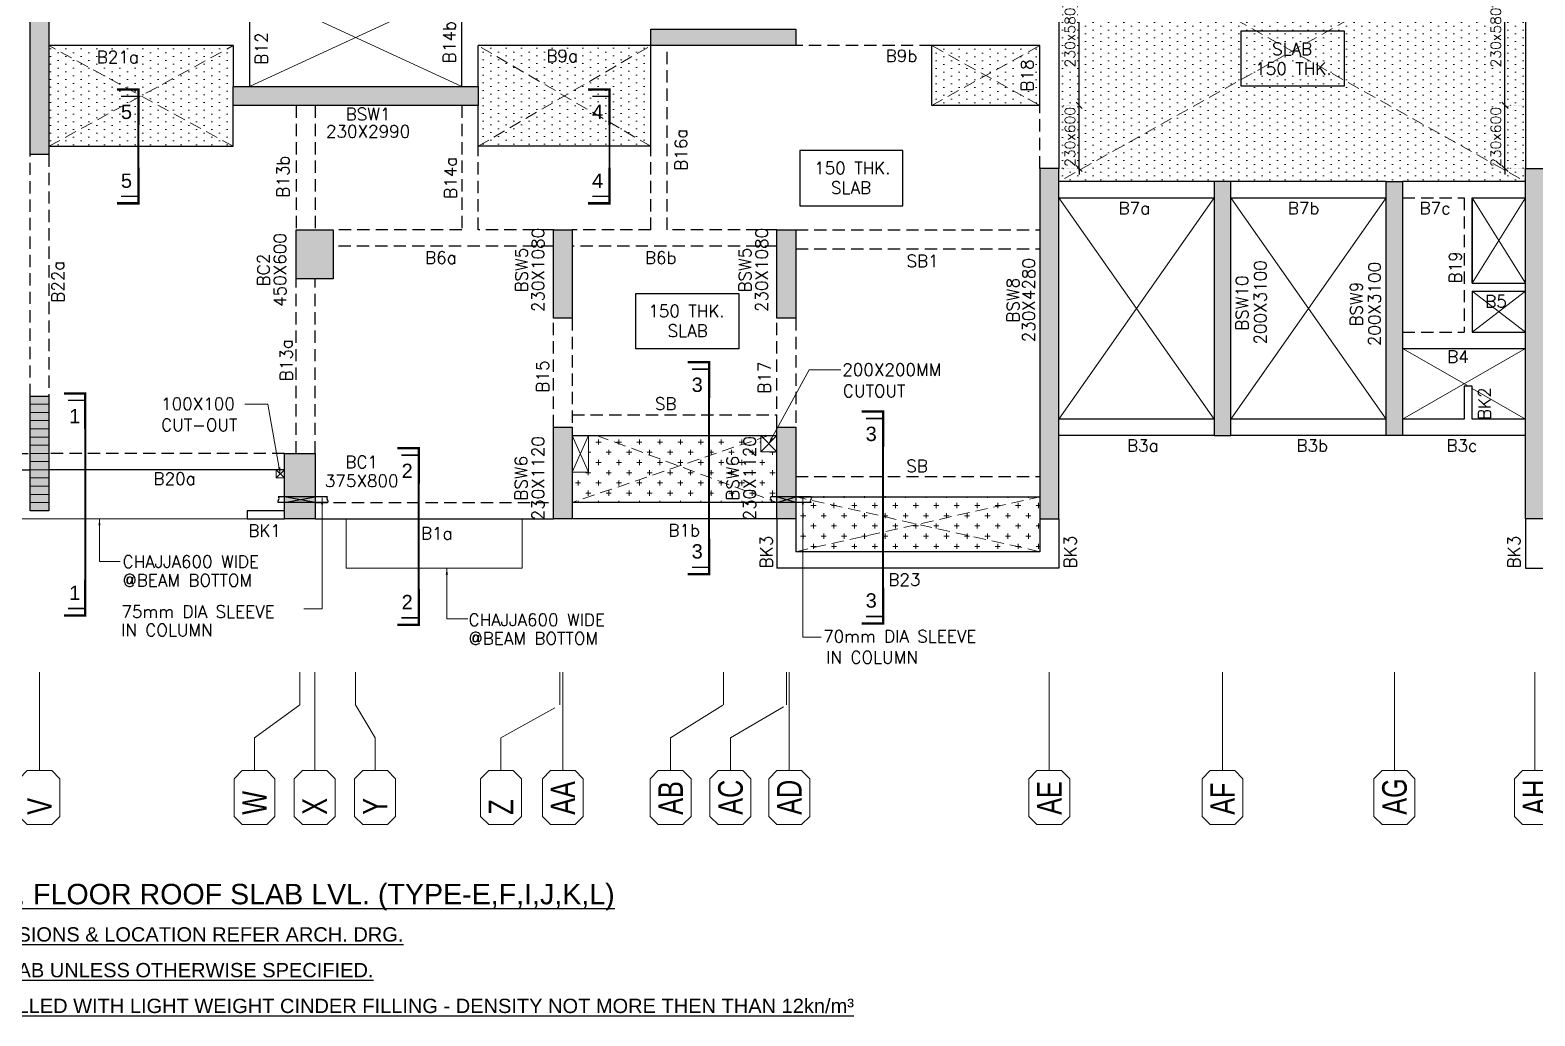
# Model space of a CAD drawing. Header units: inches. Extents: x 733929 to 798320, y 241462 to 287086.
# Drawn here: x 767060 to 785435, y 264523 to 276562 of the extents above; entities that cross this region are included whole.
import ezdxf
from ezdxf.enums import TextEntityAlignment as Align

# ---------------------------------------------------------------- set-up
doc = ezdxf.new("R2010")
doc.units = ezdxf.units.IN
doc.header["$LTSCALE"] = 600
doc.header["$MEASUREMENT"] = 0
for name, pattern in [('CENTER', [2, 1.25, -0.25, 0.25, -0.25]), ('CONTINOUS', [0]), ('DOT', [0.25, 0, -0.25]), ('HIDDEN', [0.375, 0.25, -0.125]), ('TYPE-A$0$DASHED2', [0.375, 0.25, -0.125])]:
    doc.linetypes.add(name, pattern=pattern)
for name, color, linetype in [('B-100X600', 53, 'Continuous'), ('B-100X750', 6, 'Continuous'), ('B-200X450', 212, 'Continuous'), ('B-200X580', 142, 'HIDDEN'), ('B-200X600', 62, 'HIDDEN'), ('B-200x750', 141, 'HIDDEN'), ('B-230X580', 134, 'HIDDEN'), ('B-230X600', 203, 'Continuous'), ('B-230x750', 52, 'HIDDEN'), ('B-250XAS PER DETAIL', 13, 'Continuous'), ('B-SB', 44, 'Continuous'), ('REBARS', 10, 'Continuous'), ('S TEXT', 7, 'Continuous'), ('S-COL. NO.  COP', 1, 'Continuous'), ('S-COLUMN', 1, 'Continuous'), ('S-LEGEND', 7, 'Continuous'), ('S-SEC. MARK', 213, 'Continuous'), ('S-SLAB LINE', 30, 'Continuous'), ('S-SLAB NO.', 42, 'Continuous'), ('S-SLAB R.F. DIM', 2, 'Continuous'), ('S-SLEEVE', 1, 'Continuous'), ('S-TEXT.', 7, 'Continuous'), ('TYPE-A&B_FINAL UNIT PLAN$0$ELE-6', 8, 'Continuous')]:
    doc.layers.add(name, color=color, linetype=linetype)
doc.layers.add('CENTER LINE', color=7, linetype='CENTER', lineweight=5, true_color=0x8b4646)
for name, color, linetype, lineweight in [('DIM', 9, 'Continuous', 25), ('du-bm nos mrk', 6, 'Continuous', 15), ('R.C.C. WALL', 4, 'Continuous', 35), ('S-COL-HATCH', 8, 'Continuous', 15), ('S-CUT-OUT', 3, 'CONTINOUS', 18), ('S-PROJECTION', 171, 'CONTINOUS', 18), ('S-SUNK', 8, 'Continuous', 15), ('TYPE-A$0$BEAMS', 137, 'TYPE-A$0$DASHED2', 0)]:
    doc.layers.add(name, color=color, linetype=linetype, lineweight=lineweight)
doc.styles.add('ARIAL', font='arial.ttf')
doc.styles.add('MA', font='romans.shx', dxfattribs={"width": 0.8})
doc.styles.add('Roman', font='romans')
doc.styles.add('romans', font='romans.shx')
doc.styles.add('ROMANSE', font='romans.shx')
doc.styles.add('SANSSERIF', font='arial.ttf')
doc.styles.add('SWISS', font='swisscl.ttf')
doc.dimstyles.new('du-100', dxfattribs={"dimtxt": 250, "dimasz": 80, "dimexe": 1, "dimexo": 1, "dimgap": 25, "dimtad": 1, "dimdec": 0, "dimzin": 3, "dimdsep": 46, "dimtxsty": 'MA', "dimblk": '100', "dimcen": 1, "dimdle": 1, "dimclrd": 2, "dimclre": 2, "dimclrt": 256, "dimadec": 0, "dimazin": 1, "dimtfac": 1, "dimtdec": 0, "dimtofl": 0, "dimtmove": 0, "dimatfit": 0, "dimfxl": 0, "dimfxlon": 1, "dimtolj": 1, "dimlwd": 15, "dimlwe": 9, "dimarcsym": 0})
doc.dimstyles.new('VISHAL', dxfattribs={"dimtxt": 230, "dimasz": 100, "dimexe": 0, "dimexo": 0, "dimgap": 25, "dimtad": 1, "dimdec": 0, "dimdsep": 46, "dimtxsty": 'romans', "dimblk": 'OBLIQUE', "dimcen": -225, "dimdle": 25, "dimclrd": 256, "dimclre": 256, "dimclrt": 7, "dimadec": 8, "dimazin": 1, "dimtfac": 1, "dimtdec": 0, "dimtix": 1, "dimtmove": 1, "dimatfit": 0, "dimfxl": 50, "dimfxlon": 1, "dimlwd": -1, "dimlwe": -1, "dimarcsym": 1})

# ---------------------------------------------------------------- blocks, each defined once
blk = doc.blocks.new('*U31')
at = {"color": 0}
for p, q in [((0, -400), (0, 0)), ((0, -800), (0, -400)), ((0, -1200), (0, -800))]:
    blk.add_line(p, q, dxfattribs=at)
blk.add_lwpolyline([(-150, -1200), (-250, -1300), (-250, -1761), (-150, -1861), (150, -1861), (250, -1761), (250, -1300), (150, -1200)], close=True, dxfattribs=at)
at = {"color": 7, "ltscale": 650, "style": 'SWISS'}
blk.add_attdef('1', (150, -1826), '', height=300, rotation=90, dxfattribs=at)
blk = doc.blocks.new('*U40')
at = {"color": 0}
for p, q in [((0, -400), (0, 0)), ((-683, -800), (0, -400)), ((-683, -1200), (-683, -800))]:
    blk.add_line(p, q, dxfattribs=at)
blk.add_lwpolyline([(-833, -1200), (-933, -1300), (-933, -1761), (-833, -1861), (-533, -1861), (-433, -1761), (-433, -1300), (-533, -1200)], close=True, dxfattribs=at)
at = {"color": 7, "ltscale": 650, "style": 'SWISS'}
blk.add_attdef('1', (-533, -1826), '', height=300, rotation=90, dxfattribs=at)
blk = doc.blocks.new('*U41')
at = {"color": 0}
for p, q in [((0, -400), (0, 0)), ((-644, -800), (0, -400)), ((-644, -1200), (-644, -800))]:
    blk.add_line(p, q, dxfattribs=at)
blk.add_lwpolyline([(-794, -1200), (-894, -1300), (-894, -1761), (-794, -1861), (-494, -1861), (-394, -1761), (-394, -1300), (-494, -1200)], close=True, dxfattribs=at)
at = {"color": 7, "ltscale": 650, "style": 'SWISS'}
blk.add_attdef('1', (-494, -1826), '', height=300, rotation=90, dxfattribs=at)
blk = doc.blocks.new('*U32')
at = {"color": 0}
for p, q in [((0, -400), (0, 0)), ((-553, -800), (0, -400)), ((-553, -1200), (-553, -800))]:
    blk.add_line(p, q, dxfattribs=at)
blk.add_lwpolyline([(-703, -1200), (-803, -1300), (-803, -1761), (-703, -1861), (-403, -1861), (-303, -1761), (-303, -1300), (-403, -1200)], close=True, dxfattribs=at)
at = {"color": 7, "ltscale": 650, "style": 'SWISS'}
blk.add_attdef('1', (-403, -1826), '', height=300, rotation=90, dxfattribs=at)
blk = doc.blocks.new('*U33')
at = {"color": 0}
for p, q in [((0, -400), (0, 0)), ((238, -800), (0, -400)), ((238, -1200), (238, -800))]:
    blk.add_line(p, q, dxfattribs=at)
blk.add_lwpolyline([(88, -1200), (-12, -1300), (-12, -1761), (88, -1861), (388, -1861), (488, -1761), (488, -1300), (388, -1200)], close=True, dxfattribs=at)
at = {"color": 7, "ltscale": 650, "style": 'SWISS'}
blk.add_attdef('1', (388, -1826), '', height=300, rotation=90, dxfattribs=at)
blk = doc.blocks.new('*U34')
at = {"color": 0}
for p, q in [((0, -400), (0, 0)), ((-720, -800), (0, -400)), ((-720, -1200), (-720, -800))]:
    blk.add_line(p, q, dxfattribs=at)
blk.add_lwpolyline([(-870, -1200), (-970, -1300), (-970, -1761), (-870, -1861), (-570, -1861), (-470, -1761), (-470, -1300), (-570, -1200)], close=True, dxfattribs=at)
at = {"color": 7, "ltscale": 650, "style": 'SWISS'}
blk.add_attdef('1', (-570, -1826), '', height=300, rotation=90, dxfattribs=at)
blk = doc.blocks.new('TOWER A&B C.L.LVL & NO-X')
at = {"layer": 'CENTER LINE', "color": 2, "ltscale": 1250}
for name, p, values in [('*U31', (30665, 0), {'1': ' V'}), ('*U32', (33843, 0), {'1': ' W'}), ('*U31', (34025, 0), {'1': ' X'}), ('*U34', (37020, 0), {'1': ' Z'}), ('*U31', (37055, 0), {'1': ' AA'}), ('*U41', (39015, 0), {'1': ' AB'}), ('*U40', (39785, 0), {'1': ' AC'}), ('*U31', (39820, 0), {'1': ' AD'}), ('*U31', (42995, 0), {'1': ' AE'}), ('*U31', (45110, 0), {'1': ' AF'}), ('*U31', (48925, 0), {'1': ' AH'}), ('*U33', (34525, 0), {'1': ' Y'}), ('*U31', (47210, 0), {'1': ' AG'})]:
    blk.add_blockref(name, p, dxfattribs=at).add_auto_attribs(values)
blk = doc.blocks.new('_Oblique')
at = {"color": 0, "linetype": 'ByBlock', "lineweight": -2}
blk.add_line((-0.5, -0.5), (0.5, 0.5), dxfattribs=at)
blk = doc.blocks.new('*D258')
at = {"layer": 'Defpoints', "color": 0, "transparency": 16777216}
for p in [(785069, 275642), (785320, 275642), (785320, 274872)]:
    blk.add_point(p, dxfattribs=at)
at = {"layer": 'S-SLAB R.F. DIM', "linetype": 'Continuous', "ltscale": 0.1, "transparency": 16777216}
for p, q in [((785069, 275642), (785069, 275717)), ((785069, 274847), (785069, 275667)), ((785069, 274872), (785069, 274797))]:
    blk.add_line(p, q, dxfattribs=at)
at = {"layer": 'S-SLAB R.F. DIM', "linetype": 'DOT', "ltscale": 0.1, "transparency": 16777216}
for p, q in [((785320, 275642), (785069, 275642)), ((785320, 274872), (785069, 274872))]:
    blk.add_line(p, q, dxfattribs=at)
at = {"layer": 'S-SLAB R.F. DIM', "linetype": 'ByBlock', "transparency": 16777216, "xscale": 75, "yscale": 75, "zscale": 75}
for p, rotation in [((785069, 275642), 269.9999999999654), ((785069, 274872), 89.99999999996535)]:
    blk.add_blockref('_Oblique', p, dxfattribs=dict(at, rotation=rotation))
at = {"layer": 'S-SLAB R.F. DIM', "color": 7, "transparency": 16777216, "insert": (784957, 275257), "char_height": 125, "attachment_point": 5, "rotation": 90, "style": 'romans'}
blk.add_mtext('230x600', dxfattribs=at)
blk = doc.blocks.new('*D259')
at = {"layer": 'Defpoints', "color": 0, "transparency": 16777216}
for p in [(785069, 277302), (785320, 277302), (785320, 275642)]:
    blk.add_point(p, dxfattribs=at)
at = {"layer": 'S-SLAB R.F. DIM', "linetype": 'Continuous', "ltscale": 0.1, "transparency": 16777216}
blk.add_line((785069, 275617), (785069, 277327), dxfattribs=at)
at = {"layer": 'S-SLAB R.F. DIM', "linetype": 'DOT', "ltscale": 0.1, "transparency": 16777216}
for p, q in [((785320, 277302), (785069, 277302)), ((785320, 275642), (785069, 275642))]:
    blk.add_line(p, q, dxfattribs=at)
at = {"layer": 'S-SLAB R.F. DIM', "linetype": 'ByBlock', "transparency": 16777216, "xscale": 75, "yscale": 75, "zscale": 75}
for p, rotation in [((785069, 277302), 89.99999999997588), ((785069, 275642), 269.9999999999759)]:
    blk.add_blockref('_Oblique', p, dxfattribs=dict(at, rotation=rotation))
at = {"layer": 'S-SLAB R.F. DIM', "color": 7, "transparency": 16777216, "insert": (784957, 276472), "char_height": 125, "attachment_point": 5, "rotation": 90, "style": 'romans'}
blk.add_mtext('230x580', dxfattribs=at)
blk = doc.blocks.new('100')
at = {"layer": 'DIM', "color": 2}
for p, q in [((1.5, 0), (-1.5, 0)), ((1.06, 1.06), (-1.06, -1.06)), ((0, -1.5), (0, 1.5))]:
    blk.add_line(p, q, dxfattribs=at)
blk = doc.blocks.new('*D273')
at = {"layer": 'Defpoints', "color": 0, "transparency": 16777216}
for p in [(779620, 275642), (779870, 275642), (779620, 274872)]:
    blk.add_point(p, dxfattribs=at)
at = {"layer": 'S-SLAB R.F. DIM', "linetype": 'DOT', "ltscale": 0.1, "transparency": 16777216}
for p, q in [((779620, 275642), (779870, 275642)), ((779620, 274872), (779870, 274872))]:
    blk.add_line(p, q, dxfattribs=at)
at = {"layer": 'S-SLAB R.F. DIM', "linetype": 'Continuous', "ltscale": 0.1, "transparency": 16777216}
for p, q in [((779870, 275642), (779870, 275717)), ((779870, 274847), (779870, 275667)), ((779870, 274872), (779870, 274797))]:
    blk.add_line(p, q, dxfattribs=at)
at = {"layer": 'S-SLAB R.F. DIM', "linetype": 'ByBlock', "transparency": 16777216, "xscale": 75, "yscale": 75, "zscale": 75}
for p, rotation in [((779870, 275642), 270.0000000001386), ((779870, 274872), 90.0000000001386)]:
    blk.add_blockref('_Oblique', p, dxfattribs=dict(at, rotation=rotation))
at = {"layer": 'S-SLAB R.F. DIM', "color": 7, "transparency": 16777216, "insert": (779758, 275257), "char_height": 125, "attachment_point": 5, "rotation": 90, "style": 'romans'}
blk.add_mtext('230x600', dxfattribs=at)
blk = doc.blocks.new('*D274')
at = {"layer": 'Defpoints', "color": 0, "transparency": 16777216}
for p in [(779620, 277302), (779870, 277302), (779620, 275642)]:
    blk.add_point(p, dxfattribs=at)
at = {"layer": 'S-SLAB R.F. DIM', "linetype": 'DOT', "ltscale": 0.1, "transparency": 16777216}
for p, q in [((779620, 277302), (779870, 277302)), ((779620, 275642), (779870, 275642))]:
    blk.add_line(p, q, dxfattribs=at)
at = {"layer": 'S-SLAB R.F. DIM', "linetype": 'Continuous', "ltscale": 0.1, "transparency": 16777216}
blk.add_line((779870, 275617), (779870, 277327), dxfattribs=at)
at = {"layer": 'S-SLAB R.F. DIM', "linetype": 'ByBlock', "transparency": 16777216, "xscale": 75, "yscale": 75, "zscale": 75}
for p, rotation in [((779870, 277302), 90.00000000002814), ((779870, 275642), 270.0000000000281)]:
    blk.add_blockref('_Oblique', p, dxfattribs=dict(at, rotation=rotation))
at = {"layer": 'S-SLAB R.F. DIM', "color": 7, "transparency": 16777216, "insert": (779758, 276472), "char_height": 125, "attachment_point": 5, "rotation": 90, "style": 'romans'}
blk.add_mtext('230x580', dxfattribs=at)

msp = doc.modelspace()

# ---------------------------------------------------------------- hatches: boundary and pattern name
at = {"layer": 'REBARS'}
h = msp.add_hatch(color=8, dxfattribs=at)
h.dxf.hatch_style = 1
h.paths.add_polyline_path([(767289.7, 275042.2), (767059.7, 275042.2), (767059.7, 277902.2), (767289.7, 277902.2)])
h = msp.add_hatch(color=8, dxfattribs=at)
h.dxf.hatch_style = 1
h.paths.add_polyline_path([(776409.7, 276372.2), (774639.7, 276372.2), (774639.7, 276572.2), (776409.7, 276572.2)])
h = msp.add_hatch(color=8, dxfattribs=at)
h.dxf.hatch_style = 1
h.paths.add_polyline_path([(769539.7, 275872.2), (772529.7, 275872.2), (772529.7, 275642.2), (769539.7, 275642.2)])
h = msp.add_hatch(color=8, dxfattribs=at)
h.dxf.hatch_style = 1
h.paths.add_polyline_path([(779619.7, 270592.2), (779619.7, 274872.2), (779389.7, 274872.2), (779389.7, 270592.2)])
h = msp.add_hatch(color=8, dxfattribs=at)
h.dxf.hatch_style = 1
h.paths.add_polyline_path([(781719.7, 274712.2), (781519.7, 274712.2), (781519.7, 271612.2), (781719.7, 271612.2)])
h = msp.add_hatch(color=8, dxfattribs=at)
h.dxf.hatch_style = 1
h.paths.add_polyline_path([(783819.7, 271612.2), (783619.7, 271612.2), (783619.7, 274712.2), (783819.7, 274712.2)])
h = msp.add_hatch(color=8, dxfattribs=at)
h.dxf.hatch_style = 1
h.paths.add_polyline_path([(785319.7, 270592.2), (785319.7, 274872.2), (785549.7, 274872.2), (785549.7, 270592.2)])
h = msp.add_hatch(color=8, dxfattribs=at)
h.dxf.hatch_style = 1
h.paths.add_polyline_path([(770759.7, 273522.2), (770309.7, 273522.2), (770309.7, 274122.2), (770759.7, 274122.2)])
h = msp.add_hatch(color=8, dxfattribs=at)
h.dxf.hatch_style = 1
h.paths.add_polyline_path([(773679.7, 273042.2), (773449.7, 273042.2), (773449.7, 274122.2), (773679.7, 274122.2)])
h = msp.add_hatch(color=8, dxfattribs=at)
h.dxf.hatch_style = 1
h.paths.add_polyline_path([(776409.7, 273042.2), (776179.7, 273042.2), (776179.7, 274122.2), (776409.7, 274122.2)])
h = msp.add_hatch(color=8, dxfattribs=at)
h.dxf.hatch_style = 1
h.paths.add_polyline_path([(767289.7, 270692.2), (767059.7, 270692.2), (767059.7, 272092.2), (767289.7, 272092.2)])
h = msp.add_hatch(color=8, dxfattribs=at)
h.dxf.hatch_style = 1
h.paths.add_polyline_path([(773679.7, 270592.2), (773449.7, 270592.2), (773449.7, 271712.2), (773679.7, 271712.2)])
h = msp.add_hatch(color=8, dxfattribs=at)
h.dxf.hatch_style = 1
h.paths.add_polyline_path([(776409.7, 270592.2), (776179.7, 270592.2), (776179.7, 271712.2), (776409.7, 271712.2)])
h = msp.add_hatch(color=8, dxfattribs=at)
h.dxf.hatch_style = 1
h.paths.add_polyline_path([(770539.7, 270592.2), (770164.7, 270592.2), (770164.7, 271392.2), (770539.7, 271392.2)])
at = {"layer": 'S-COL-HATCH'}
h = msp.add_hatch(dxfattribs=at)
h.set_pattern_fill('DOTS', color=256, scale=1500, angle=90)
h.set_pattern_definition([(90, (40, 5e-08), (-93.75, 46.875), [0, -93.75])])
h.paths.add_polyline_path([(785319.7, 274712.2), (779619.7, 274712.2), (779619.7, 277897.2), (785319.7, 277897.2)])
at = {"layer": 'S-COL-HATCH', "lineweight": 0}
h = msp.add_hatch(dxfattribs=at)
h.set_pattern_fill('DOTS', color=256, scale=1500, angle=90)
h.set_pattern_definition([(90, (60, 1645), (-93.75, 46.875), [0, -93.75])])
h.paths.add_polyline_path([(769539.7, 276372.2), (767289.7, 276372.2), (767289.7, 275142.2), (769539.7, 275142.2)])
h = msp.add_hatch(dxfattribs=at)
h.set_pattern_fill('DOTS', color=256, scale=1500, angle=90)
h.set_pattern_definition([(90, (90, 200), (-93.75, 46.875), [0, -93.75])])
h.paths.add_polyline_path([(772529.7, 275142.2), (774639.7, 275142.2), (774639.7, 276372.2), (773869.7, 276372.2), (773869.7, 276372.4), (773169.7, 276372), (773169.7, 276372.2), (772529.7, 276372.2)])
at = {"layer": 'S-COL-HATCH'}
h = msp.add_hatch(dxfattribs=at)
h.set_pattern_fill('DOTS', color=256, scale=1500, angle=90)
h.paths.add_polyline_path([(778069.7, 275642.2), (779389.7, 275642.2), (779389.7, 276372.2), (778069.7, 276372.2)])
at = {"layer": 'S-COL-HATCH', "lineweight": 0}
h = msp.add_hatch(dxfattribs=at)
h.set_pattern_fill('CROSS', color=256, scale=500, angle=90)
h.paths.add_polyline_path([(775980.6, 271412.2), (775980.6, 271612.2), (773879.7, 271612.2), (773879.7, 271462.2), (773879.7, 271162.2), (773679.7, 271162.2), (773679.7, 271462.2), (773679.7, 271462.2), (773679.7, 270792.2), (776179.7, 270792.2), (776179.7, 271412.2)])
h = msp.add_hatch(dxfattribs=at)
h.set_pattern_fill('CROSS', color=256, scale=500, angle=90)
h.set_pattern_definition([(90, (1e-10, 600), (-125, 125), [62.5, -187.5]), (180, (31.25, 631.25), (-125, -125), [62.5, -187.5])])
h.paths.add_polyline_path([(776409.7, 270197.2), (779389.7, 270187.2), (779389.7, 270862.2), (776409.7, 270872.2)])

# ---------------------------------------------------------------- linework, layer by layer
at = {"layer": 'B-100X600', "linetype": 'HIDDEN'}
msp.add_line((784569.7, 274512.2), (784569.7, 272872.2), dxfattribs=at)
at = {"layer": 'B-100X600', "linetype": 'CONTINOUS'}
for p, q in [((784669.7, 274512.2), (784669.7, 273472.2)), ((784669.7, 273472.2), (785319.7, 273472.2)), ((784669.7, 273372.2), (784669.7, 272872.2)), ((784669.7, 273372.2), (785319.7, 273372.2))]:
    msp.add_line(p, q, dxfattribs=at)
at = {"layer": 'B-100X750'}
msp.add_lwpolyline([(769709.7, 270592.2), (770164.7, 270592.2), (770164.7, 270692.2), (769709.7, 270692.2)], close=True, dxfattribs=at)
at = {"layer": 'B-200X450', "linetype": 'Continuous'}
for p, q in [((769739.7, 277072.2), (769739.7, 275872.2)), ((772329.7, 275872.2), (772329.7, 277072.2)), ((769539.7, 276372.2), (767289.7, 276372.2)), ((769539.7, 276372.2), (769539.7, 275872.2)), ((774639.7, 276372.2), (772529.7, 276372.2)), ((772529.7, 275872.2), (772529.7, 276372.2))]:
    msp.add_line(p, q, dxfattribs=at)
at = {"layer": 'B-200X580', "linetype": 'Continuous'}
msp.add_line((779389.7, 276372.2), (778069.7, 276372.2), dxfattribs=at)
at = {"layer": 'B-200X600', "linetype": 'Continuous'}
for p, q in [((774639.7, 275142.2), (774639.7, 276372.2)), ((772529.7, 275142.2), (772529.7, 275642.2)), ((781519.7, 274712.2), (779619.7, 274712.2)), ((783619.7, 274712.2), (781719.7, 274712.2)), ((785319.7, 274712.2), (783819.7, 274712.2)), ((779619.7, 274512.2), (781519.7, 274512.2)), ((781719.7, 274512.2), (783619.7, 274512.2)), ((784669.7, 274512.2), (785319.7, 274512.2)), ((783819.7, 272672.2), (785319.7, 272672.2)), ((781519.7, 271812.2), (779619.7, 271812.2)), ((783619.7, 271812.2), (781719.7, 271812.2)), ((784569.7, 271812.2), (783819.7, 271812.2)), ((785319.7, 271812.2), (784669.7, 271812.2)), ((781519.7, 271612.2), (779619.7, 271612.2)), ((783619.7, 271612.2), (781719.7, 271612.2)), ((785319.7, 271612.2), (783819.7, 271612.2)), ((776179.7, 270792.2), (773679.7, 270792.2)), ((779389.7, 270192.2), (776409.7, 270192.2))]:
    msp.add_line(p, q, dxfattribs=at)
at = {"layer": 'B-200X600', "linetype": 'HIDDEN'}
for p, q in [((774839.7, 274122.2), (774839.7, 276372.2)), ((778069.7, 276372.2), (776409.7, 276372.2)), ((772329.7, 275642.2), (772329.7, 274122.2)), ((772529.7, 274122.2), (772529.7, 275142.2)), ((774639.7, 274122.2), (774639.7, 275142.2)), ((783819.7, 274512.2), (784569.7, 274512.2)), ((772329.7, 274122.2), (770759.7, 274122.2)), ((773449.7, 274122.2), (772529.7, 274122.2)), ((774639.7, 274122.2), (773679.7, 274122.2)), ((776179.7, 274122.2), (774839.7, 274122.2)), ((773449.7, 273922.2), (770759.7, 273922.2)), ((776179.7, 273922.2), (773679.7, 273922.2)), ((783819.7, 272872.2), (784569.7, 272872.2)), ((764184.7, 271392.2), (767059.7, 271392.2)), ((770164.7, 271392.2), (767289.7, 271392.2))]:
    msp.add_line(p, q, dxfattribs=at)
at = {"layer": 'B-200X600', "linetype": 'CONTINOUS'}
for p, q in [((784669.7, 272872.2), (785319.7, 272872.2)), ((776179.7, 270592.2), (773679.7, 270592.2)), ((779619.7, 269992.2), (776179.7, 269992.2)), ((785319.7, 269992.2), (788759.7, 269992.2))]:
    msp.add_line(p, q, dxfattribs=at)
at = {"layer": 'B-200X600', "linetype": 'ByBlock'}
for p, q in [((764184.7, 271192.2), (767059.7, 271192.2)), ((770164.7, 271192.2), (767289.7, 271192.2))]:
    msp.add_line(p, q, dxfattribs=at)
at = {"layer": 'B-200x750', "linetype": 'HIDDEN'}
msp.add_line((770539.7, 270792.2), (773449.7, 270792.2), dxfattribs=at)
at = {"layer": 'B-200x750', "linetype": 'CONTINOUS'}
msp.add_line((770539.7, 270592.2), (773449.7, 270592.2), dxfattribs=at)
at = {"layer": 'B-230X580', "linetype": 'Continuous'}
for p, q in [((779619.7, 277302.2), (779619.7, 275642.2)), ((785319.7, 277302.2), (785319.7, 275642.2)), ((779389.7, 275642.2), (779389.7, 276372.2))]:
    msp.add_line(p, q, dxfattribs=at)
at = {"layer": 'B-230X600', "linetype": 'HIDDEN'}
for p, q in [((770309.7, 275642.2), (770309.7, 274122.2)), ((770539.7, 275642.2), (770539.7, 274122.2)), ((779389.7, 274872.2), (779389.7, 275642.2)), ((770309.7, 271392.2), (770309.7, 273522.2)), ((770539.7, 271392.2), (770539.7, 273522.2)), ((773449.7, 271712.2), (773449.7, 273042.2)), ((773679.7, 273042.2), (773679.7, 271712.2)), ((776179.7, 271712.2), (776179.7, 273042.2)), ((776409.7, 273042.2), (776409.7, 271712.2))]:
    msp.add_line(p, q, dxfattribs=at)
at = {"layer": 'B-230X600', "linetype": 'Continuous'}
for p, q in [((779619.7, 275642.2), (779619.7, 274872.2)), ((785319.7, 275642.2), (785319.7, 274872.2)), ((776179.7, 270592.2), (776179.7, 269992.2)), ((776409.7, 270592.2), (776409.7, 270192.2)), ((779389.7, 270592.2), (779389.7, 270192.2)), ((779619.7, 270592.2), (779619.7, 269992.2)), ((785319.7, 270592.2), (785319.7, 269992.2))]:
    msp.add_line(p, q, dxfattribs=at)
at = {"layer": 'B-230x750'}
msp.add_line((767059.7, 272092.2), (767059.7, 275042.2), dxfattribs=at)
at = {"layer": 'B-230x750', "linetype": 'HIDDEN'}
msp.add_line((767289.7, 275042.2), (767289.7, 272092.2), dxfattribs=at)
at = {"layer": 'B-250XAS PER DETAIL', "linetype": 'HIDDEN'}
for p, q in [((773679.7, 271862.2), (776179.7, 271862.2)), ((776409.7, 271112.2), (779389.7, 271112.2))]:
    msp.add_line(p, q, dxfattribs=at)
at = {"layer": 'B-250XAS PER DETAIL'}
for p, q in [((773679.7, 271612.2), (776179.7, 271612.2)), ((776409.7, 270862.2), (779389.7, 270862.2))]:
    msp.add_line(p, q, dxfattribs=at)
at = {"layer": 'B-SB', "linetype": 'HIDDEN'}
for p, q in [((776409.7, 274122.2), (779389.7, 274122.2)), ((776409.7, 273892.2), (779389.7, 273892.2))]:
    msp.add_line(p, q, dxfattribs=at)
at = {"layer": 'du-bm nos mrk'}
for p, q in [((767059.7, 272092.2), (767289.7, 272092.2)), ((767059.7, 271992.2), (767289.7, 271992.2)), ((767059.7, 271892.2), (767289.7, 271892.2)), ((767059.7, 271792.2), (767289.7, 271792.2)), ((767059.7, 271692.2), (767289.7, 271692.2)), ((767059.7, 271592.2), (767289.7, 271592.2)), ((767059.7, 271492.2), (767289.7, 271492.2)), ((767059.7, 271392.2), (767289.7, 271392.2)), ((767059.7, 271292.2), (767289.7, 271292.2)), ((767059.7, 271192.2), (767289.7, 271192.2)), ((767059.7, 271092.2), (767289.7, 271092.2)), ((767059.7, 270992.2), (767289.7, 270992.2)), ((767059.7, 270892.2), (767289.7, 270892.2)), ((767059.7, 270792.2), (767289.7, 270792.2)), ((767059.7, 270692.2), (767289.7, 270692.2))]:
    msp.add_line(p, q, dxfattribs=at)
msp.add_lwpolyline([(763429.7, 270592.2), (770919.7, 270592.2), (770919.7, 269992.2), (773069.7, 269992.2), (773069.7, 270592.2), (773069.7, 270592.2), (776179.7, 270592.2), (776179.7, 269992.2), (779619.7, 269992.2), (779619.7, 271612.2), (785319.7, 271612.2), (785319.7, 269992.2), (788759.7, 269992.2)], dxfattribs=at)
at = {"layer": 'R.C.C. WALL', "color": 6}
msp.add_line((784669.7, 274512.2), (784669.7, 273472.2), dxfattribs=at)
at = {"layer": 'S-COLUMN'}
for points in [[(767289.7, 275042.2), (767059.7, 275042.2), (767059.7, 277902.2), (767289.7, 277902.2)], [(776409.7, 276372.2), (774639.7, 276372.2), (774639.7, 276572.2), (776409.7, 276572.2)], [(769539.7, 275872.2), (772529.7, 275872.2), (772529.7, 275642.2), (769539.7, 275642.2)], [(779619.7, 270592.2), (779619.7, 274872.2), (779389.7, 274872.2), (779389.7, 270592.2)], [(781719.7, 274712.2), (781519.7, 274712.2), (781519.7, 271612.2), (781719.7, 271612.2)], [(783819.7, 271612.2), (783619.7, 271612.2), (783619.7, 274712.2), (783819.7, 274712.2)], [(785319.7, 270592.2), (785319.7, 274872.2), (785549.7, 274872.2), (785549.7, 270592.2)], [(770759.7, 273522.2), (770309.7, 273522.2), (770309.7, 274122.2), (770759.7, 274122.2)], [(773679.7, 273042.2), (773449.7, 273042.2), (773449.7, 274122.2), (773679.7, 274122.2)], [(776409.7, 273042.2), (776179.7, 273042.2), (776179.7, 274122.2), (776409.7, 274122.2)], [(767289.7, 270692.2), (767059.7, 270692.2), (767059.7, 272092.2), (767289.7, 272092.2)], [(773679.7, 270592.2), (773449.7, 270592.2), (773449.7, 271712.2), (773679.7, 271712.2)], [(776409.7, 270592.2), (776179.7, 270592.2), (776179.7, 271712.2), (776409.7, 271712.2)], [(770539.7, 270592.2), (770164.7, 270592.2), (770164.7, 271392.2), (770539.7, 271392.2)]]:
    msp.add_lwpolyline(points, close=True, dxfattribs=at)
at = {"layer": 'S-COLUMN', "color": 6}
msp.add_lwpolyline([(784669.7, 271812.2), (784669.7, 272212.2), (784569.7, 272212.2), (784569.7, 271812.2)], dxfattribs=at)
at = {"layer": 'S-CUT-OUT', "lineweight": 0}
for p, q in [((769739.7, 277072.2), (772329.7, 275872.2)), ((769739.7, 275872.2), (772329.7, 277072.2)), ((779619.7, 271812.2), (781519.7, 274512.2)), ((781519.7, 271812.2), (779619.7, 274512.2)), ((781719.7, 271812.2), (783619.7, 274512.2)), ((783619.7, 271812.2), (781719.7, 274512.2)), ((784669.7, 273472.2), (785319.7, 274512.2)), ((785319.7, 273472.2), (784669.7, 274512.2)), ((784669.7, 272872.2), (785319.7, 273372.2)), ((785319.7, 272872.2), (784669.7, 273372.2))]:
    msp.add_line(p, q, dxfattribs=at)
at = {"layer": 'S-CUT-OUT'}
for p, q in [((783819.7, 271812.2), (785319.7, 272672.2)), ((784622, 272212.2), (783819.7, 272672.2)), ((785319.7, 271812.2), (784669.7, 272184.9)), ((773679.7, 271612.2), (773879.7, 271162.2)), ((773679.7, 271162.2), (773879.7, 271612.2)), ((775980.6, 271412.2), (776179.7, 271612.2)), ((775980.6, 271612.2), (776179.7, 271412.2)), ((770064.7, 271092.2), (770164.7, 271192.2)), ((770064.7, 271192.2), (770164.7, 271092.2))]:
    msp.add_line(p, q, dxfattribs=at)
for points in [[(773879.7, 271162.2), (773679.7, 271162.2), (773679.7, 271612.2), (773879.7, 271612.2)], [(775980.6, 271412.2), (776179.7, 271412.2), (776179.7, 271612.2), (775980.6, 271612.2)], [(770064.7, 271092.2), (770164.7, 271092.2), (770164.7, 271192.2), (770064.7, 271192.2)]]:
    msp.add_lwpolyline(points, close=True, dxfattribs=at)
at = {"layer": 'S-PROJECTION'}
for points in [[(764639.7, 270592.2), (769709.7, 270592.2)], [(770919.7, 270592.2), (770919.7, 269992.2), (773069.7, 269992.2), (773069.7, 270592.2)]]:
    msp.add_lwpolyline(points, dxfattribs=at)
at = {"layer": 'S-SEC. MARK', "extrusion": (-6.18596e-08, 0, 1), "elevation": 0}
for points, const_width in [([(768121.1, 275837.7), (768121.1, 275837.7), (768381.9, 275837.7), (768381.9, 275402.3)], 29.2), ([(773874, 275837.7), (773874, 275837.7), (774134.8, 275837.7), (774134.8, 275402.3)], 29.2), ([(768170.7, 275752.6), (768381.9, 275752.6), (768381.9, 275402.3)], 19.4), ([(773923.5, 275752.6), (774134.8, 275752.6), (774134.8, 275402.3)], 19.4), ([(768121.1, 274446.1), (768121.1, 274446.1), (768381.9, 274446.1), (768381.9, 274881.5)], 29.2), ([(768170.7, 274531.2), (768381.9, 274531.2), (768381.9, 274881.5)], 19.4), ([(773874, 274446.1), (773874, 274446.1), (774134.8, 274446.1), (774134.8, 274881.5)], 29.2), ([(773923.5, 274531.2), (774134.8, 274531.2), (774134.8, 274881.5)], 19.4), ([(775090.5, 272504.9), (775090.5, 272504.9), (775351.3, 272504.9), (775351.3, 272069.6)], 29.2), ([(775140.1, 272419.8), (775351.3, 272419.8), (775351.3, 272069.6)], 19.4), ([(767472.9, 272125.3), (767472.9, 272125.3), (767733.7, 272125.3), (767733.7, 271689.9)], 29.2), ([(767522.5, 272040.2), (767733.7, 272040.2), (767733.7, 271689.9)], 19.4), ([(777215.3, 271904.9), (777215.3, 271904.9), (777476.1, 271904.9), (777476.1, 271469.6)], 29.2), ([(777264.9, 271819.8), (777476.1, 271819.8), (777476.1, 271469.6)], 19.4), ([(771544.2, 271456.4), (771544.2, 271456.4), (771805, 271456.4), (771805, 271021)], 29.2), ([(771593.8, 271371.3), (771805, 271371.3), (771805, 271021)], 19.4), ([(775090.5, 269916.2), (775090.5, 269916.2), (775351.3, 269916.2), (775351.3, 270351.5)], 29.2), ([(775140.1, 270001.3), (775351.3, 270001.3), (775351.3, 270351.5)], 19.4), ([(767472.9, 269413), (767472.9, 269413), (767733.7, 269413), (767733.7, 269848.4)], 29.2), ([(767522.5, 269498.1), (767733.7, 269498.1), (767733.7, 269848.4)], 19.4), ([(777215.3, 269316.2), (777215.3, 269316.2), (777476.1, 269316.2), (777476.1, 269751.5)], 29.2), ([(777264.9, 269401.3), (777476.1, 269401.3), (777476.1, 269751.5)], 19.4), ([(771544.2, 269300.3), (771544.2, 269300.3), (771805, 269300.3), (771805, 269735.7)], 29.2), ([(771593.8, 269385.4), (771805, 269385.4), (771805, 269735.7)], 19.4)]:
    msp.add_lwpolyline(points, dxfattribs=dict(at, const_width=const_width))
at = {"layer": 'S-SEC. MARK', "linetype": 'HIDDEN', "ltscale": 0.8, "const_width": 24}
for points in [[(768381.9, 275402.3), (768381.9, 274881.5)], [(774134.8, 275402.3), (774134.8, 274881.5)], [(775351.3, 272069.6), (775351.3, 270351.5)], [(777476.1, 271469.6), (777476.1, 269751.5)]]:
    msp.add_lwpolyline(points, dxfattribs=at)
at = {"layer": 'S-SEC. MARK', "linetype": 'HIDDEN', "ltscale": 0.8, "const_width": 24, "elevation": 0}
for points in [[(767733.7, 271689.9), (767733.7, 269848.4)], [(771805, 271021), (771805, 269735.7)]]:
    msp.add_lwpolyline(points, dxfattribs=at)
at = {"layer": 'S-SLAB LINE'}
for p, q in [((769539.7, 275142.2), (769539.7, 275642.2)), ((767289.7, 275142.2), (769539.7, 275142.2)), ((774639.7, 275142.2), (772529.7, 275142.2))]:
    msp.add_line(p, q, dxfattribs=at)
msp.add_lwpolyline([(779389.7, 275642.2), (778069.7, 275642.2), (778069.7, 276372.2)], dxfattribs=at)
at = {"layer": 'S-SLAB NO.'}
for points in [[(783104.3, 275877.3), (781846.1, 275877.3), (781846.1, 276551.4), (783104.3, 276551.4)], [(777718.5, 275091.1), (776460.3, 275091.1), (776460.3, 274417.1), (777718.5, 274417.1)], [(774454.9, 273344.3), (775713.2, 273344.3), (775713.2, 272670.3), (774454.9, 272670.3)]]:
    msp.add_lwpolyline(points, close=True, dxfattribs=at)
at = {"layer": 'S-SLEEVE'}
for p, q in [((770692.2, 270862.2), (770090.2, 270862.2)), ((770539.7, 270792.2), (770164.7, 270862.2)), ((770164.7, 270792.2), (770539.7, 270862.2)), ((776596.3, 270862.2), (776105.2, 270862.2)), ((776409.7, 270792.2), (776179.7, 270862.2)), ((776179.7, 270792.2), (776409.7, 270862.2)), ((770692.3, 270792.2), (770090.2, 270792.2)), ((776596.2, 270792.2), (776105.2, 270792.2))]:
    msp.add_line(p, q, dxfattribs=at)
for centre, radius, start, end in [((770075.9, 270841.6), 25.1, 309.45332, 55.10412), ((770706.6, 270841.6), 25.1, 124.89588, 230.54668), ((776115.4, 270847.6), 17.7, 125.00963, 241.06606), ((776586.1, 270847.6), 17.7, 298.93394, 54.99037), ((770100.4, 270806.7), 17.7, 118.93394, 234.99037), ((770682.1, 270806.7), 17.7, 305.00963, 61.06606), ((776090.9, 270812.8), 25.1, 304.89588, 50.54668), ((776610.6, 270812.8), 25.1, 129.45332, 235.10412)]:
    msp.add_arc(centre, radius, start, end, dxfattribs=at)
at = {"layer": 'S-SUNK', "linetype": 'HIDDEN', "lineweight": 0}
for p, q in [((785319.7, 277897.2), (779619.7, 274712.2)), ((779619.7, 277897.2), (785319.7, 274712.2)), ((767289.7, 275142.2), (769539.7, 276372.2)), ((769539.7, 275142.2), (767289.7, 276372.2)), ((772529.7, 275142.2), (774639.7, 276372.2)), ((774639.7, 275142.2), (772529.7, 276372.2)), ((778069.7, 275642.2), (779389.7, 276372.2)), ((779389.7, 275642.2), (778069.7, 276372.2)), ((776079.7, 271612.2), (773679.7, 270792.2)), ((773979.7, 271612.2), (776179.7, 270792.2)), ((779389.7, 270192.2), (776409.7, 270862.2)), ((776409.7, 270192.2), (779389.7, 270862.2))]:
    msp.add_line(p, q, dxfattribs=at)
at = {"layer": 'TYPE-A$0$BEAMS'}
msp.add_line((783819.7, 272672.2), (785319.7, 272672.2), dxfattribs=at)
at = {"layer": 'TYPE-A&B_FINAL UNIT PLAN$0$ELE-6'}
for p, q in [((768694.7, 275142.2), (769539.7, 275142.2)), ((773299.7, 275142.2), (772529.7, 275142.2))]:
    msp.add_line(p, q, dxfattribs=at)

# ---------------------------------------------------------------- block references
at = {"layer": 'CENTER LINE', "color": 2}
msp.add_blockref('TOWER A&B C.L.LVL & NO-X', (736509.7, 268720.1), dxfattribs=at)

# ---------------------------------------------------------------- texts
at = {"layer": 'du-bm nos mrk', "style": 'Roman'}
for s, p in [('B14b', (772253.9, 276157.9)), ('B12', (769959.7, 276141.2)), ('B16a', (775083, 274844.9)), ('B13b', (770224.1, 274515.3)), ('B14a', (772268.1, 274501.5)), ('B19', (784537.4, 273468.5, 0)), ('B22a', (767474.1, 273232.2, 0)), ('B13a', (770263, 272273.9, 0)), ('BK2', (784894.3, 271801.4, 0)), ('BK3', (776126, 269989)), ('BK3', (779835.3, 269989)), ('BK3', (785253.5, 269989))]:
    msp.add_text(s, height=150, rotation=90, dxfattribs=at).set_placement(p)
for s, p in [('B21a', (767873.5, 276156.7, 0)), ('B9a', (773363.1, 276171.7, 0)), ('B7a', (780350.5, 274312, 0)), ('B7b', (782416.7, 274312, 0)), ('B7c', (784026, 274312, 0)), ('B6a', (771883.8, 273708, 0)), ('B6b', (774567.2, 273706.4, 0)), ('SB1', (777761.1, 273668.1)), ('B5', (784828, 273174.2)), ('B4', (784363.8, 272498.9, 0)), ('SB', (774689.5, 271923.4)), ('B3a', (780453.7, 271413.9, 0)), ('B3b', (782522.2, 271413.9, 0)), ('B3c', (784354.6, 271413.9, 0)), ('SB', (777758.5, 271163.9)), ('B20a', (768566.8, 271009, 0)), ('BK1', (769725, 270375)), ('B1a', (771832.1, 270340, 0)), ('B1b', (774854.9, 270377.9, 0)), ('B23', (777539.5, 269774.9))]:
    msp.add_text(s, height=150, dxfattribs=at).set_placement(p)
msp.add_text('B9b', height=150, dxfattribs=at).set_placement((777700.2, 276172.1), align=Align.CENTER)
for s, p in [('B18', (779310, 276007.7)), ('B15', (773393.4, 272331.9)), ('B17', (776100, 272318.7))]:
    msp.add_text(s, height=150, rotation=90, dxfattribs=at).set_placement(p, align=Align.CENTER)
at = {"layer": 'S TEXT', "color": 1, "extrusion": (-1.33677e-08, 3.74197e-09, 1), "style": 'SANSSERIF'}
msp.add_text('%%USTR. LAY-OUT AT TYP. FLOOR ROOF SLAB LVL. (TYPE-E,F,I,J,K,L)', height=250, dxfattribs=at).set_placement((763176.7, 265885.7, 0))
at = {"layer": 'S-COL. NO.  COP', "ltscale": 0.5, "style": 'ROMANSE'}
for s, p in [('BSW1', (771186.5, 275460.3)), ('230X2990', (771186.5, 275249)), ('BC1', (771108.8, 271212.2)), ('375X800', (771108.8, 270982.4))]:
    msp.add_text(s, height=150, dxfattribs=at).set_placement(p, align=Align.CENTER)
for s, p in [('450X600', (770186.4, 273632.1)), ('230X1080', (773336.6, 273632.1)), ('230X1080', (776066.6, 273632.1)), ('BC2', (769985, 273632.1)), ('BSW5', (773135.2, 273632.1)), ('BSW5', (775865.2, 273632.1)), ('230X4280', (779329.6, 273263.3)), ('200X3100', (782156.5, 273236.6)), ('200X3100', (783551.1, 273216.7)), ('BSW8', (779136.6, 273263.3)), ('BSW10', (781933.5, 273227.6)), ('BSW9', (783328.1, 273216.7)), ('230X1120', (773336.6, 271088.9)), ('230X1120', (775920.1, 271088.9)), ('BSW6', (773130.6, 271088.9)), ('BSW6', (775714.1, 271088.9))]:
    msp.add_text(s, height=150, rotation=90, dxfattribs=at).set_placement(p, align=Align.CENTER)
at = {"layer": 'S-LEGEND', "color": 0, "linetype": 'Continuous', "style": 'SANSSERIF'}
for s, p in [('%%U*FOR ALL CENTRE LINE DIMENSIONS & LOCATION REFER ARCH. DRG.', (763251.5, 265430.9, 0)), ('%%U* ALL SLABS 130THK. R.C.C. SLAB UNLESS OTHERWISE SPECIFIED.', (763251.5, 264994.4, 0)), ('%%U*ALL SUNK SLABS SHALL BE FILLED WITH LIGHT WEIGHT CINDER FILLING - DENSITY NOT MORE THEN THAN 12kn/m³', (763251.5, 264557.9, 0))]:
    msp.add_text(s, height=175, dxfattribs=at).set_placement(p)
at = {"layer": 'S-SEC. MARK', "extrusion": (-3.09299e-08, -1.15432e-07, 1), "style": 'ARIAL'}
for s, p in [('5', (768168.3, 275476, -0.1)), ('4', (773921.1, 275476, -0.1)), ('3', (775137.7, 272143.2, -0.1)), ('1', (767537.5, 271760.5, -0.1)), ('3', (777262.5, 271543.2, -0.1)), ('2', (771596.3, 271091.6, -0.1))]:
    msp.add_text(s, height=175, rotation=359.99989, dxfattribs=at).set_placement(p)
at = {"layer": 'S-SEC. MARK', "extrusion": (-3.09299e-08, 1.15432e-07, 1), "style": 'ARIAL'}
for s, p in [('5', (768168.3, 274635.2, 0)), ('4', (773921.1, 274635.2, 0)), ('3', (775137.7, 270108.4, 0)), ('1', (767537.5, 269602.1, 0)), ('2', (771596.3, 269489.4, 0)), ('3', (777262.5, 269508.4, 0))]:
    msp.add_text(s, height=175, rotation=0.00011, dxfattribs=at).set_placement(p)
at = {"layer": 'S-SLAB NO.', "style": 'romans'}
for s, p in [('SLAB', (782469.7, 276332.2)), ('150 THK.', (782485.4, 276091.6)), ('150 THK.', (777099.6, 274876.9)), ('SLAB', (777083.9, 274636.2)), ('150 THK.', (775073.9, 273130.1)), ('SLAB', (775089.6, 272889.4))]:
    msp.add_text(s, height=150, dxfattribs=at).set_placement(p, align=Align.MIDDLE)
at = {"layer": 'S-TEXT.', "style": 'Roman'}
for s, p in [('200X200MM ', (776977.3, 272338.5, -1.2)), ('CUTOUT', (776984, 272080.7, -1.2)), ('100X100', (768659.8, 271922.8)), ('CUT-OUT', (768660, 271665)), ('CHAJJA600 WIDE', (768188.9, 269994.6)), ('@BEAM BOTTOM   ', (768188.9, 269768.2)), ('75mm DIA SLEEVE', (768174.8, 269386)), ('CHAJJA600 WIDE', (772413.5, 269284.5)), ('IN COLUMN', (768170.5, 269159.5)), ('@BEAM BOTTOM   ', (772413.5, 269058)), ('70mm DIA SLEEVE', (776742.8, 269084.3)), ('IN COLUMN', (776781, 268826.5))]:
    msp.add_text(s, height=150, dxfattribs=at).set_placement(p)

# ---------------------------------------------------------------- dimensions: what is measured, and where the dimension line sits
at = {"layer": 'S-SLAB R.F. DIM', "ltscale": 0.1}
for p1, p2, distance, text, picture, middle in [((779619.7, 275642.2), (779619.7, 277302.2), -250.3, '230x580', '*D274', (779757.5, 276472.2)), ((785319.7, 275642.2), (785319.7, 277302.2), 250.3, '230x580', '*D259', (784956.8, 276472.2)), ((779619.7, 274872.2), (779619.7, 275642.2), -250.3, '230x600', '*D273', (779757.5, 275257.2)), ((785319.7, 274872.2), (785319.7, 275642.2), 250.3, '230x600', '*D258', (784956.8, 275257.2))]:
    dim = msp.add_aligned_dim(p1=p1, p2=p2, distance=distance, text=text, dimstyle='VISHAL', override={"dimtxt": 125, "dimasz": 75, "dimgap": 50, "dimfxl": 100, "dimfxlon": 0}, dxfattribs=at)
    dim.commit()
    dim.dimension.update_dxf_attribs({"geometry": picture, "text_midpoint": middle})

# ---------------------------------------------------------------- leaders
at = {"layer": 'S-TEXT.'}
for points, override in [([(776079.9, 271512.5), (776571.5, 272412), (776961.5, 272412)], {"dimscale": 1, "dimtxt": 250, "dimasz": 80, "dimgap": 25, "dimtad": 0, "dimtxsty": 'MA', "dimclrd": 2, "dimlwd": 15}), ([(770114.7, 271142.2), (769963.2, 271993.5), (769683, 271993.5)], {"dimscale": 1, "dimtxt": 250, "dimasz": 80, "dimgap": 25, "dimtad": 0, "dimtxsty": 'MA', "dimclrd": 2, "dimlwd": 15}), ([(770625.7, 270849.2), (770625.7, 269494.8), (770400.3, 269494.8)], {"dimtad": 0, "dimarcsym": 1}), ([(776495.7, 270849.2), (776495.7, 269146.8), (776721.1, 269146.8)], {"dimtad": 0, "dimarcsym": 1}), ([(767906.3, 270592.2), (767906.3, 270071.2), (768161.5, 270071.2)], {"dimgap": 25, "dimtad": 0, "dimarcsym": 1}), ([(772148.4, 269992.2), (772148.4, 269371.2), (772403.6, 269371.2)], {"dimgap": 25, "dimtad": 0, "dimarcsym": 1})]:
    msp.add_leader(points, dimstyle='du-100', override=override, dxfattribs=at)

doc.saveas('drawing.dxf')
